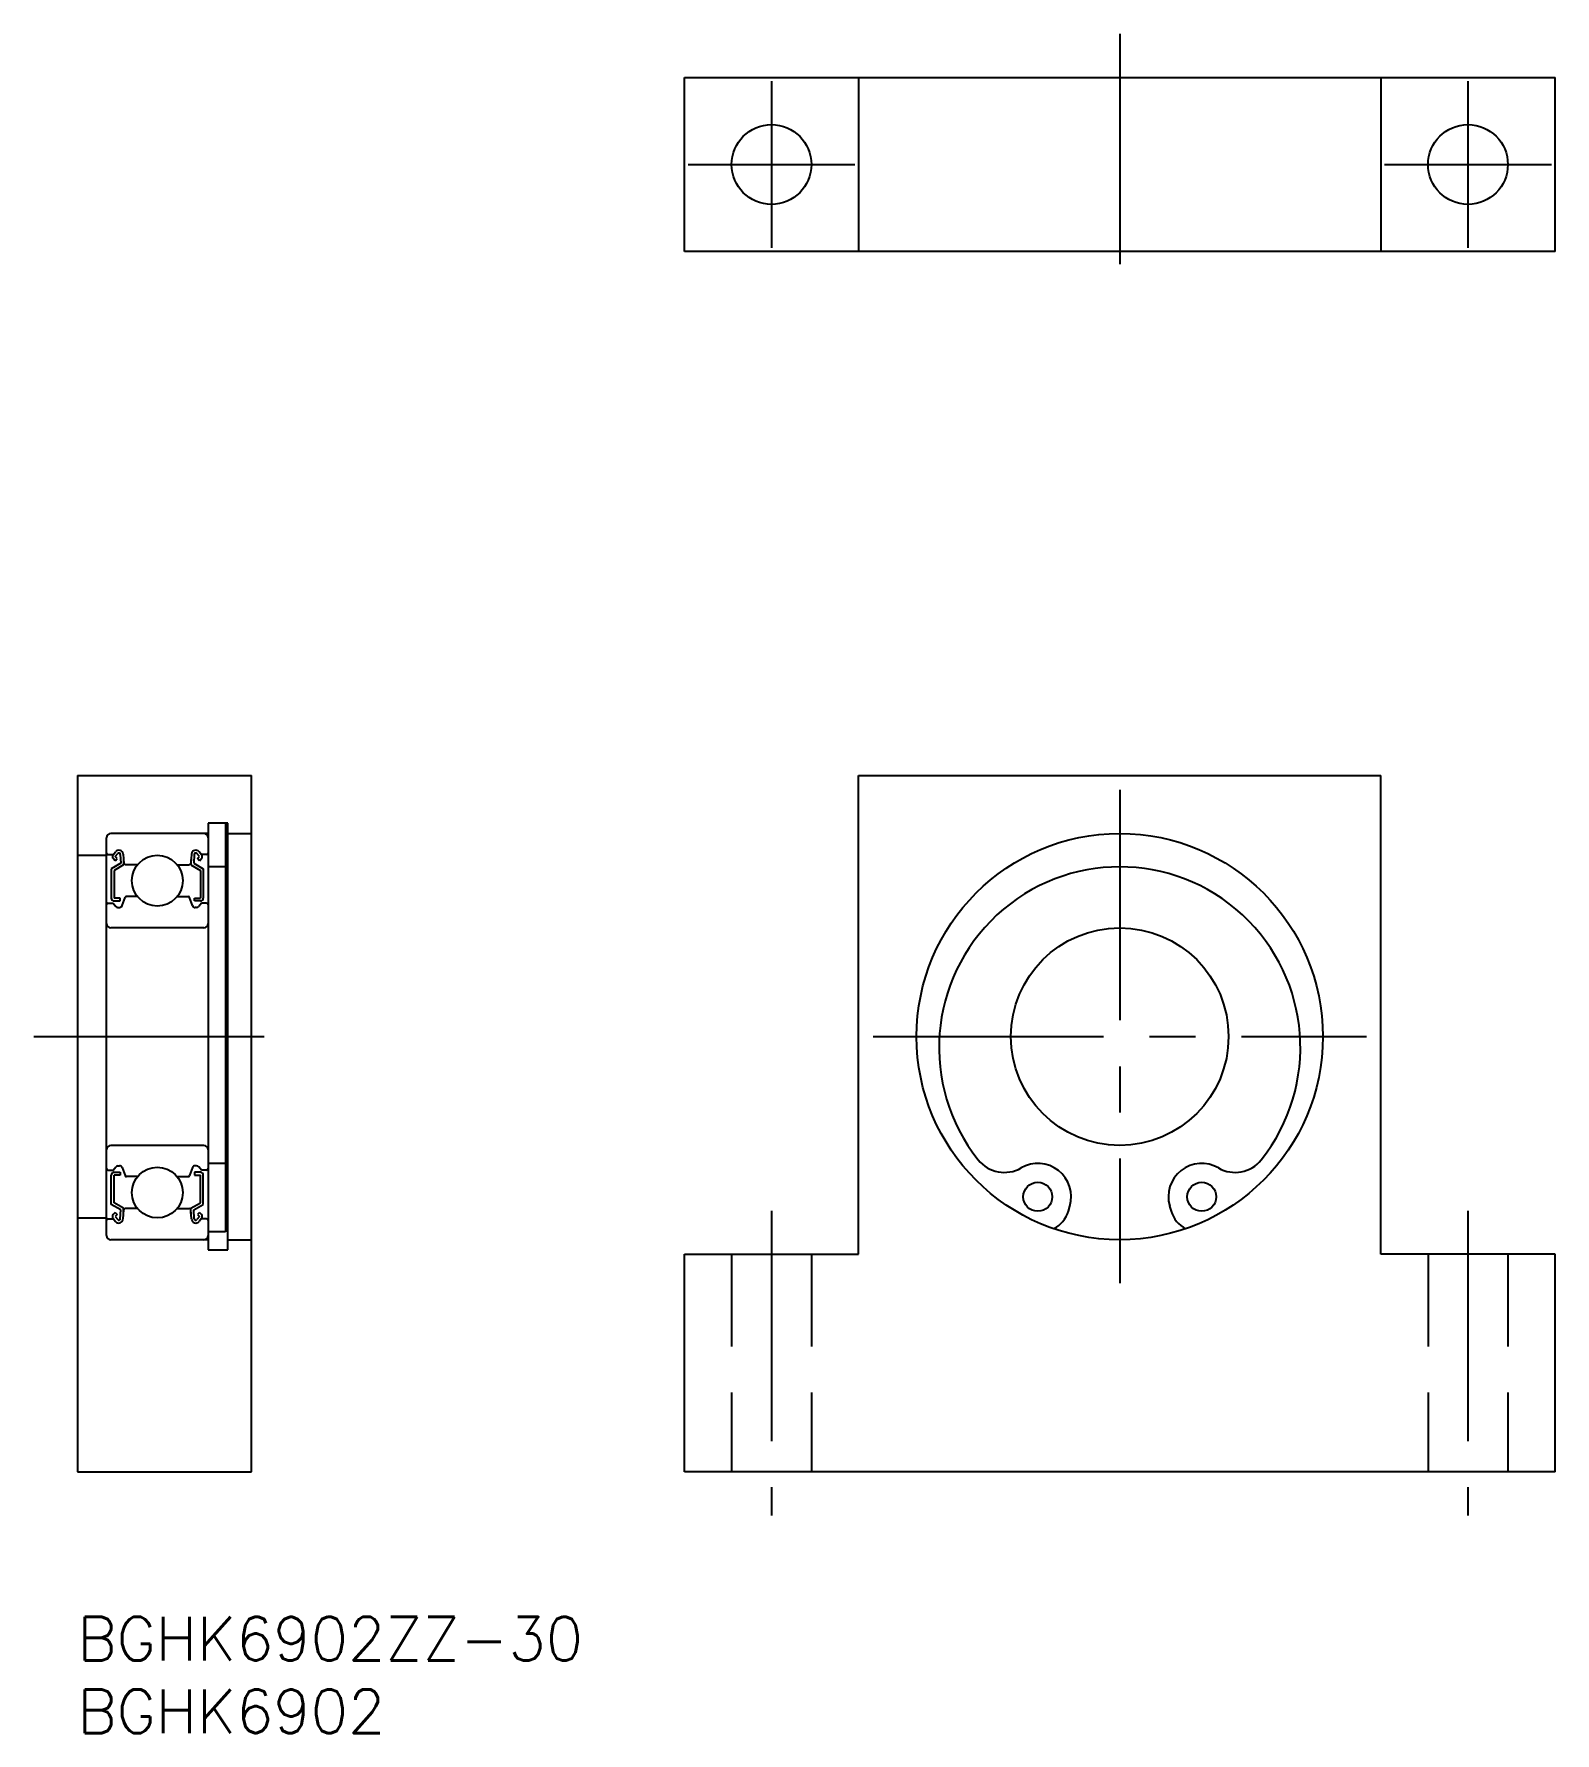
# Model space of a CAD drawing. Extents: x -3 to 102, y -8 to 109.
import ezdxf

# ---------------------------------------------------------------- set-up
doc = ezdxf.new("R2010")
doc.units = 0
doc.header["$LTSCALE"] = 0.5
doc.linetypes.add('CENTER', pattern=[50.8, 31.75, -6.35, 6.35, -6.35])
doc.linetypes.add('DASHED', pattern=[19.05, 12.7, -6.35])
for name, color, linetype in [('MSM_CENTER', 1, 'CENTER'), ('MSM_CONTINUOUS', 7, 'CONTINUOUS'), ('MSM_DASHED', 4, 'DASHED'), ('MSM_PART_NUMBER', 7, 'CONTINUOUS')]:
    doc.layers.add(name, color=color, linetype=linetype)
doc.styles.get("Standard").update_dxf_attribs({"font": 'txt.shx', "height": 3, "bigfont": 'bigfont.shx'})

# ---------------------------------------------------------------- blocks, each defined once
blk = doc.blocks.new('*U4')
at = {"layer": 'MSM_PART_NUMBER'}
blk.add_text('BGHK6902ZZ-30', height=3, dxfattribs=at).set_placement((0, -3))
blk = doc.blocks.new('*U5')
at = {"layer": 'MSM_PART_NUMBER'}
blk.add_text('BGHK6902', height=3, dxfattribs=at).set_placement((0, -8))

msp = doc.modelspace()

# ---------------------------------------------------------------- linework, layer by layer
at = {"layer": 'MSM_CENTER'}
for p, q in [((71.83, 109.11), (71.83, 91.11)), ((47.83, 105.86), (47.83, 94.36)), ((95.83, 105.86), (95.83, 94.36)), ((42.08, 100.11), (53.58, 100.11)), ((90.08, 100.11), (101.58, 100.11)), ((71.83, 57), (71.83, 23)), ((-3, 40), (15, 40)), ((54.83, 40), (88.83, 40)), ((47.83, 28), (47.83, 7)), ((95.83, 28), (95.83, 7))]:
    msp.add_line(p, q, dxfattribs=at)
at = {"layer": 'MSM_CONTINUOUS'}
for p, q in [((41.83, 94.11), (41.83, 106.11)), ((41.83, 106.11), (101.83, 106.11)), ((53.83, 106.11), (53.83, 94.11)), ((89.83, 106.11), (89.83, 94.11)), ((101.83, 94.11), (101.83, 106.11)), ((101.83, 94.11), (41.83, 94.11)), ((0, 58), (12, 58)), ((0, 58), (0, 10)), ((12, 10), (12, 58)), ((53.83, 25), (53.83, 58)), ((53.83, 58), (89.83, 58)), ((89.83, 25), (89.83, 58)), ((9, 54), (2.3, 54)), ((9, 54.7), (9, 25.3)), ((10.35, 54.7, -0.7), (9, 54.7, -0.7)), ((10.2, 54.7), (10.2, 26.54)), ((10.35, 25.3, -0.1), (10.35, 54.7, -0.1)), ((10.35, 54, -0.7), (12, 54, -0.7)), ((2, 26.3), (2, 53.7)), ((2.45, 52.54), (2.62, 52.74)), ((8.55, 52.54), (8.38, 52.74)), ((0, 52.5), (2, 52.5)), ((2.1, 52.55), (2.46, 52.55)), ((2.98, 51.95), (2.33, 51.57)), ((2.33, 51.57), (2.33, 49.55)), ((2.6, 52.12), (2.46, 52.27)), ((3.18, 51.83), (2.53, 51.46)), ((2.6, 52.41), (2.77, 52.61)), ((2.74, 52.27), (2.6, 52.41)), ((2.6, 52.12), (2.74, 52.27)), ((2.95, 52.55), (2.98, 51.95)), ((3.15, 52.57), (3.2, 51.94)), ((3.18, 52.2), (3.18, 51.83)), ((4.14, 51.85), (3.3, 51.85)), ((6.86, 51.85), (7.7, 51.85)), ((7.85, 52.57), (7.8, 51.94)), ((7.82, 52.2), (7.82, 51.83)), ((7.82, 51.83), (8.47, 51.46)), ((8.05, 52.55), (8.02, 51.95)), ((8.02, 51.95), (8.67, 51.57)), ((8.4, 52.41), (8.23, 52.61)), ((8.26, 52.27), (8.4, 52.41)), ((8.4, 52.12), (8.26, 52.27)), ((8.4, 52.12), (8.54, 52.27)), ((8.9, 52.55), (8.54, 52.55)), ((8.67, 51.57), (8.67, 49.55)), ((10.2, 51.7, -0.7), (9, 51.7, -0.7)), ((2.53, 51.46), (2.53, 49.55)), ((8.47, 51.46), (8.47, 49.55)), ((2.1, 49.2), (2.45, 49.2)), ((2.45, 49.2), (2.64, 48.97)), ((2.93, 49.55), (2.53, 49.55)), ((2.53, 49.35), (2.93, 49.35)), ((2.93, 49.35), (2.93, 49.55)), ((3.08, 49.03), (3.28, 49.58)), ((4.14, 49.65), (3.37, 49.65)), ((6.86, 49.65), (7.63, 49.65)), ((7.92, 49.03), (7.72, 49.58)), ((8.07, 49.55), (8.47, 49.55)), ((8.07, 49.35), (8.07, 49.55)), ((8.47, 49.35), (8.07, 49.35)), ((8.55, 49.2), (8.36, 48.97)), ((8.9, 49.2), (8.55, 49.2)), ((2.79, 48.9), (2.89, 48.9)), ((8.21, 48.9), (8.11, 48.9)), ((8.7, 47.5), (2.3, 47.5)), ((8.7, 32.5), (2.3, 32.5)), ((2.1, 30.8), (2.45, 30.8)), ((2.33, 28.43), (2.33, 30.45)), ((2.45, 30.8), (2.64, 31.03)), ((2.53, 30.65), (2.93, 30.65)), ((2.53, 28.54), (2.53, 30.45)), ((2.93, 30.45), (2.53, 30.45)), ((2.79, 31.1), (2.89, 31.1)), ((2.93, 30.65), (2.93, 30.45)), ((3.08, 30.97), (3.28, 30.42)), ((7.92, 30.97), (7.72, 30.42)), ((8.47, 30.65), (8.07, 30.65)), ((8.07, 30.65), (8.07, 30.45)), ((8.07, 30.45), (8.47, 30.45)), ((8.21, 31.1), (8.11, 31.1)), ((8.55, 30.8), (8.36, 31.03)), ((8.47, 28.54), (8.47, 30.45)), ((8.9, 30.8), (8.55, 30.8)), ((8.67, 28.43), (8.67, 30.45)), ((10.2, 31.26, -0.7), (9, 31.26, -0.7)), ((4.14, 30.35), (3.37, 30.35)), ((6.86, 30.35), (7.63, 30.35)), ((2.98, 28.05), (2.33, 28.43)), ((3.18, 28.17), (2.53, 28.54)), ((3.18, 27.8), (3.18, 28.17)), ((4.14, 28.15), (3.3, 28.15)), ((6.86, 28.15), (7.7, 28.15)), ((7.82, 28.17), (8.47, 28.54)), ((7.82, 27.8), (7.82, 28.17)), ((8.02, 28.05), (8.67, 28.43)), ((68.29, 27.97), (68.39, 28.31)), ((75.27, 28.31), (75.37, 27.97)), ((0, 27.5), (2, 27.5)), ((2.1, 27.45), (2.46, 27.45)), ((2.45, 27.46), (2.62, 27.26)), ((2.6, 27.88), (2.46, 27.73)), ((2.6, 27.88), (2.74, 27.73)), ((2.74, 27.73), (2.6, 27.59)), ((2.6, 27.59), (2.77, 27.39)), ((2.95, 27.45), (2.98, 28.05)), ((3.15, 27.43), (3.2, 28.06)), ((7.85, 27.43), (7.8, 28.06)), ((8.05, 27.45), (8.02, 28.05)), ((8.4, 27.59), (8.23, 27.39)), ((8.4, 27.88), (8.26, 27.73)), ((8.26, 27.73), (8.4, 27.59)), ((8.55, 27.46), (8.38, 27.26)), ((8.4, 27.88), (8.54, 27.73)), ((8.9, 27.45), (8.54, 27.45)), ((9, 26), (2.3, 26)), ((10.2, 26.54, -0.7), (9, 26.54, -0.7)), ((10.35, 26, -0.7), (12, 26, -0.7)), ((9, 25.3, -0.7), (10.35, 25.3, -0.7)), ((41.83, 10), (41.83, 25)), ((41.83, 25), (53.83, 25)), ((101.83, 25), (89.83, 25)), ((101.83, 10), (101.83, 25)), ((0, 10), (12, 10)), ((101.83, 10), (41.83, 10))]:
    msp.add_line(p, q, dxfattribs=at)
for centre, radius in [((47.83, 100.11), 2.75), ((95.83, 100.11), 2.75), ((71.83, 40), 14), ((5.5, 50.75), 1.75), ((71.83, 40), 7.5), ((5.5, 29.25), 1.75), ((66.18, 28.96), 1), ((77.48, 28.96), 1)]:
    msp.add_circle(centre, radius, dxfattribs=at)
for centre, radius, start, end in [((2.3, 53.7), 0.3, 90, 180), ((8.7, 53.7), 0.3, 0, 90), ((2.85, 52.55), 0.3, 4.9347, 140.1364), ((8.15, 52.55), 0.3, 39.8636, 175.0653), ((2.1, 52.65), 0.1, 180, 270), ((2.6, 52.41), 0.2, 140.1364, 224.998), ((2.85, 52.55), 0.1, 3.1017, 139.9503), ((3.3, 51.95), 0.1, 184.9347, 270), ((7.7, 51.95), 0.1, 270, 355.0653), ((8.15, 52.55), 0.1, 40.0497, 176.8983), ((8.4, 52.41), 0.2, 315.002, 39.8636), ((8.9, 52.65), 0.1, 270, 0), ((71.83, 39.25), 12.45, 321.589, 218.411), ((2.1, 49.1), 0.1, 90, 180), ((2.53, 49.55), 0.2, 180, 270), ((3.37, 49.55), 0.1, 90, 159.9926), ((7.63, 49.55), 0.1, 20.0074, 90), ((8.47, 49.55), 0.2, 270, 0), ((8.9, 49.1), 0.1, 0, 90), ((2.79, 49.1), 0.2, 219.9772, 270), ((2.89, 49.1), 0.2, 270, 339.9926), ((8.11, 49.1), 0.2, 200.0074, 270), ((8.21, 49.1), 0.2, 270, 320.0228), ((2.3, 47.8), 0.3, 180, 270), ((8.7, 47.8), 0.3, 270, 0), ((2.3, 32.2), 0.3, 90, 180), ((8.7, 32.2), 0.3, 0, 90), ((2.1, 30.9), 0.1, 180, 270), ((2.53, 30.45), 0.2, 90, 180), ((2.79, 30.9), 0.2, 90, 140.0228), ((2.89, 30.9), 0.2, 20.0074, 90), ((8.11, 30.9), 0.2, 90, 159.9926), ((8.21, 30.9), 0.2, 39.9772, 90), ((8.47, 30.45), 0.2, 0, 90), ((8.9, 30.9), 0.1, 270, 0), ((63.88, 32.94), 2.3, 218.411, 300.0471), ((66.18, 28.96), 2.3, 343.5829, 120.0471), ((77.48, 28.96), 2.3, 59.9529, 196.4171), ((79.78, 32.94), 2.3, 239.9529, 321.589), ((3.37, 30.45), 0.1, 200.0074, 270), ((7.63, 30.45), 0.1, 270, 339.9926), ((3.3, 28.05), 0.1, 90, 175.0653), ((7.7, 28.05), 0.1, 4.9347, 90), ((2.1, 27.35), 0.1, 90, 180), ((2.6, 27.59), 0.2, 135.002, 219.8636), ((2.85, 27.45), 0.3, 219.8636, 355.0653), ((2.85, 27.45), 0.1, 220.0497, 356.8983), ((8.15, 27.45), 0.3, 184.9347, 320.1364), ((8.15, 27.45), 0.1, 183.1017, 319.9503), ((8.4, 27.59), 0.2, 320.1364, 44.998), ((8.9, 27.35), 0.1, 0, 90), ((66.37, 28.54), 2, 297.3274, 343.5829), ((77.29, 28.54), 2, 196.4171, 242.6726), ((2.3, 26.3), 0.3, 180, 270), ((8.7, 26.3), 0.3, 270, 0)]:
    msp.add_arc(centre, radius, start, end, dxfattribs=at)
at = {"layer": 'MSM_DASHED'}
for p, q in [((45.08, 25), (45.08, 10)), ((50.58, 25), (50.58, 10)), ((93.08, 25), (93.08, 10)), ((98.58, 25), (98.58, 10))]:
    msp.add_line(p, q, dxfattribs=at)

# ---------------------------------------------------------------- block references
at = {"layer": 'MSM_CONTINUOUS'}
for name in ['*U4', '*U5']:
    msp.add_blockref(name, (0, 0), dxfattribs=at)

doc.saveas('drawing.dxf')
